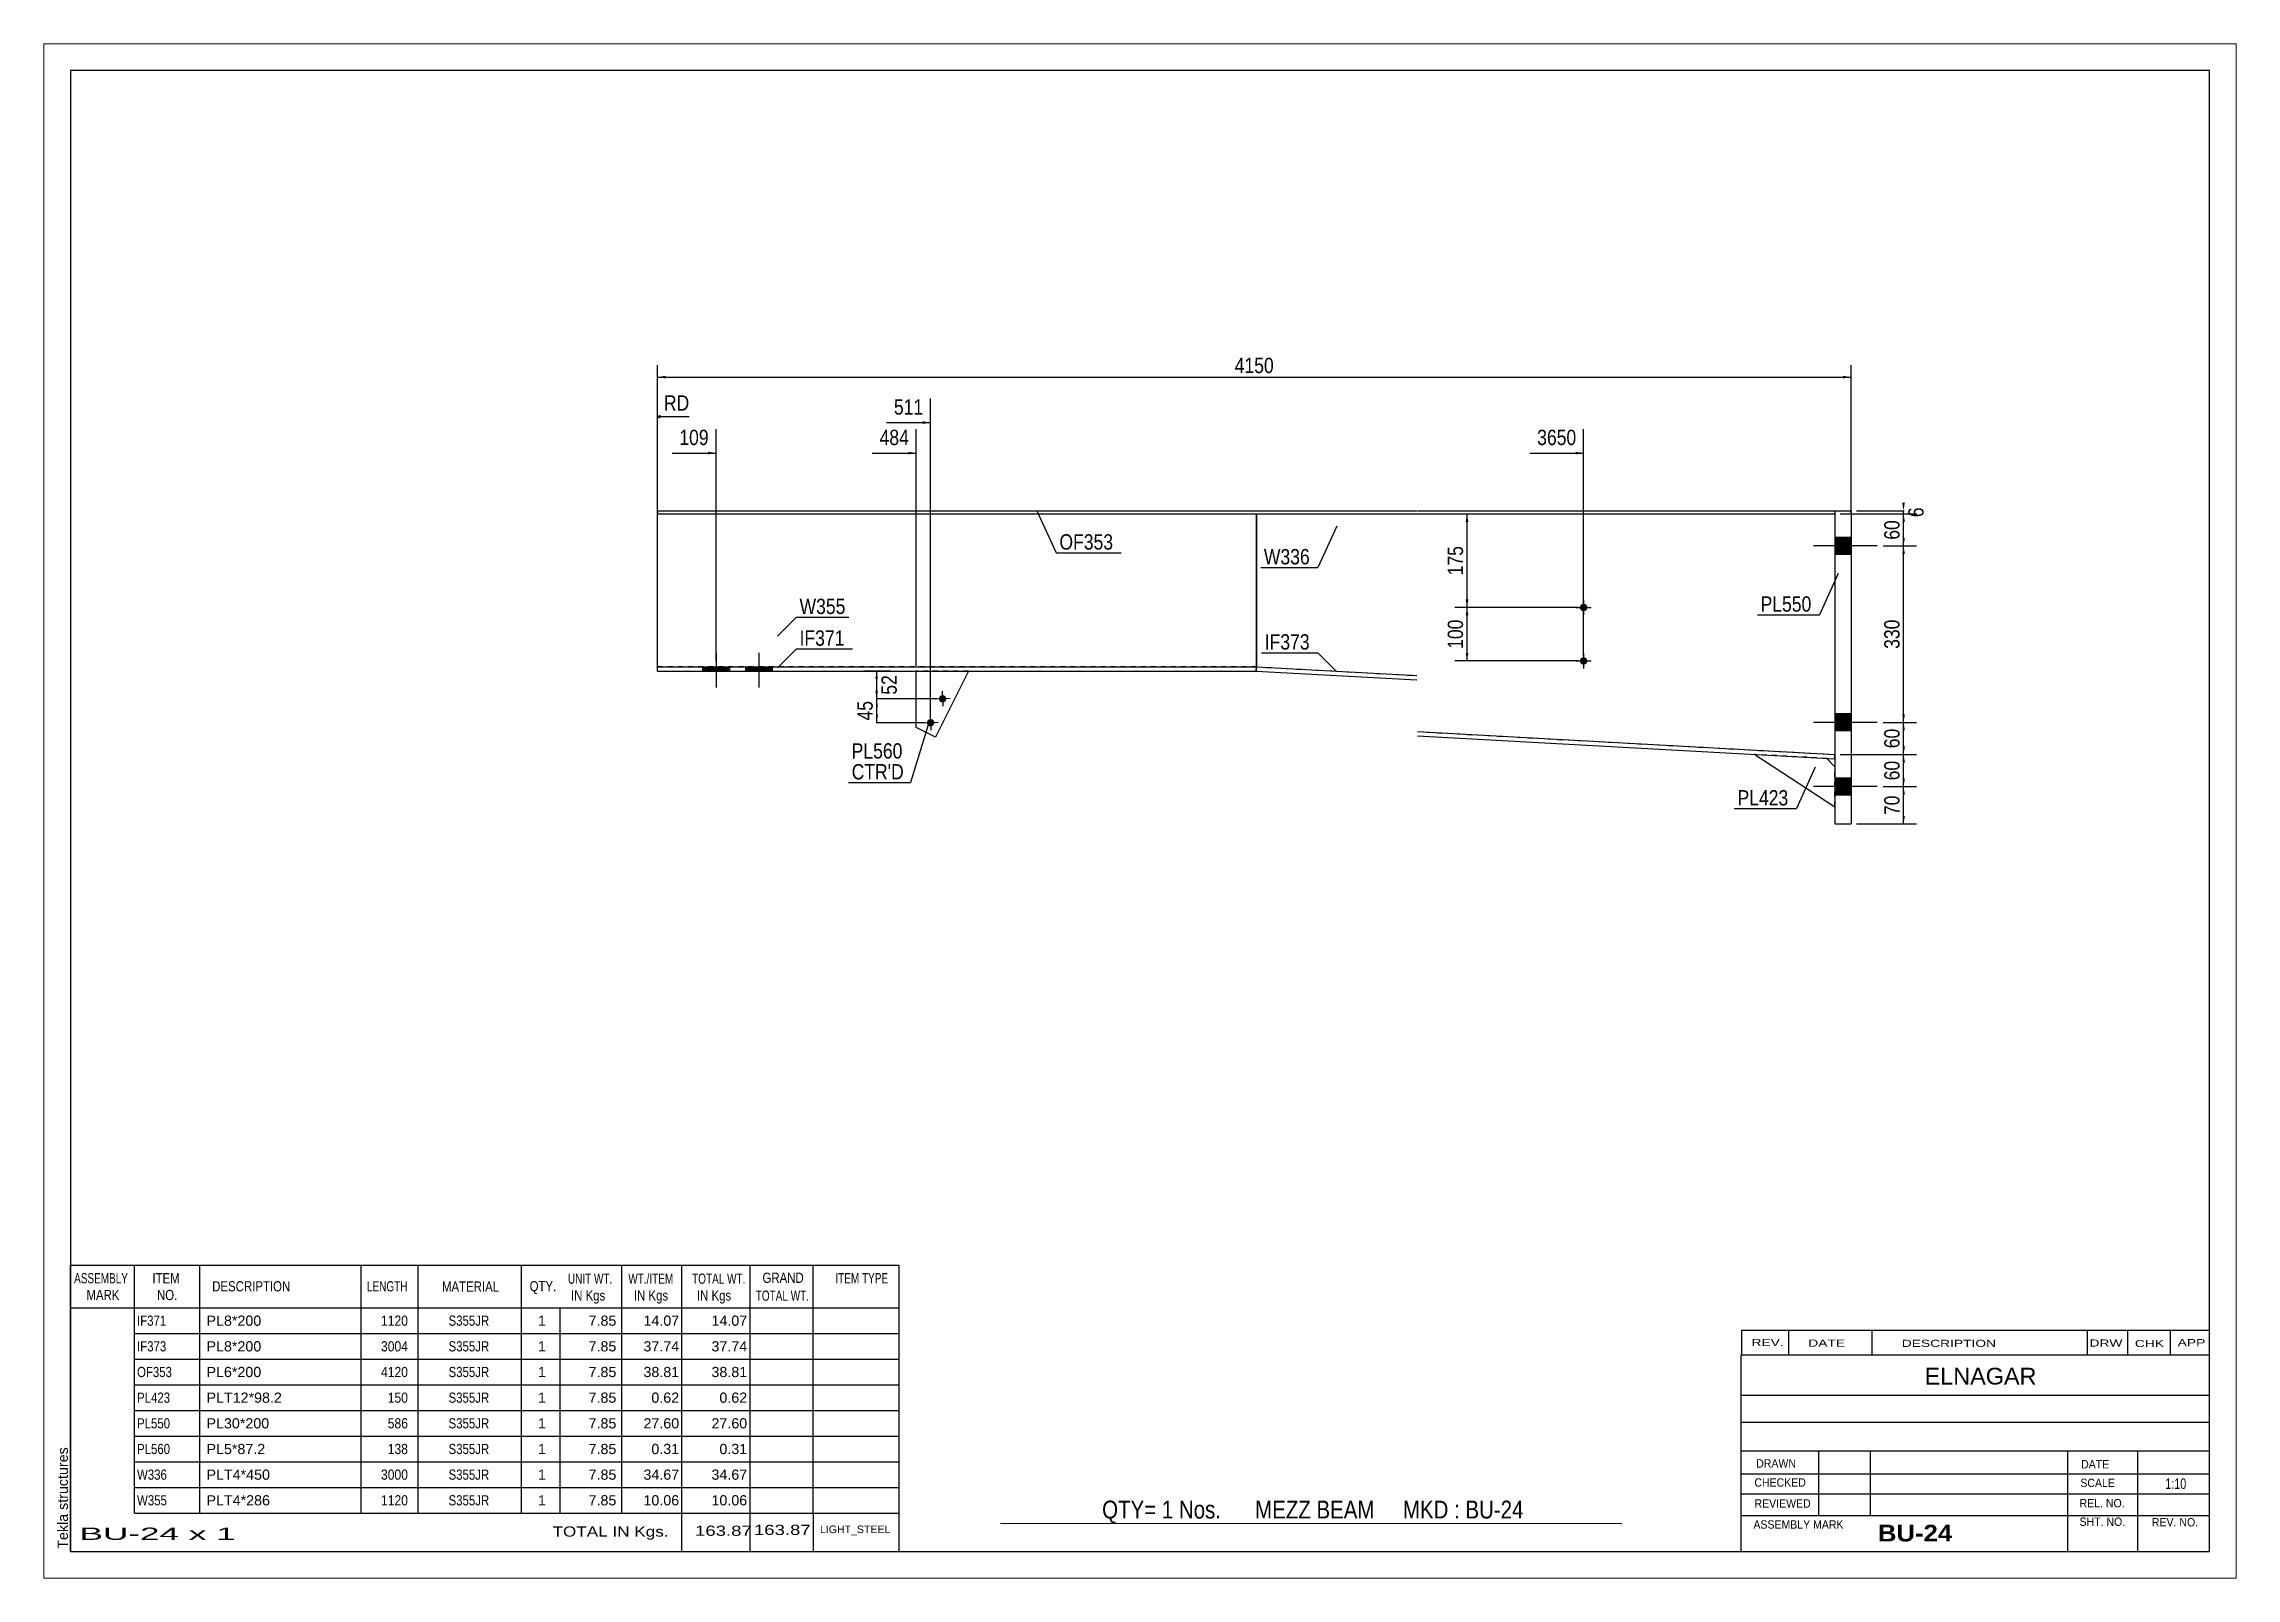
# Paper-space layout 'Layout1' of a CAD drawing. Header units: millimetres. Extents: x 0 to 410, y 0 to 287.
# The model-space entities are those that its viewports show. They can reach past a viewport. Long polylines and large blocks are cut down to what shows.
import ezdxf

# ---------------------------------------------------------------- set-up
doc = ezdxf.new("R2010")
doc.units = ezdxf.units.MM
doc.linetypes.add('DXK_LINE_DOT1', pattern=[1.8814, 0.9407, -0.9407])
doc.layers.add('Viewport layer', color=7, linetype='Continuous', plot=False)
doc.styles.add('Arial', font='ARIAL.TTF', dxfattribs={"height": 0.2})
doc.styles.add('Arial Bold', font='ARIALBD.TTF', dxfattribs={"height": 0.2})
doc.styles.add('Arial Narrow', font='ARIALN.TTF', dxfattribs={"height": 0.2})

# ---------------------------------------------------------------- blocks, each defined once
blk = doc.blocks.new('Unknown-627317693-1211')
at = {"color": 5, "linetype": 'Continuous'}
for p, q in [((290.23, 97.23), (-109.77, 97.23)), ((-109.77, 97.23), (-109.77, -179.77)), ((290.23, -179.77), (290.23, 97.23)), ((-109.77, -179.77), (290.23, -179.77))]:
    blk.add_line(p, q, dxfattribs=at)
at = {"color": 174, "linetype": 'Continuous', "style": 'Arial'}
blk.add_text('Tekla structures', height=1.9102, rotation=90, dxfattribs=at).set_placement((-110.27, -179.27))
blk = doc.blocks.new('Bolt-627317693-1271 - 1232')
at = {"linetype": 'Continuous'}
for points in [[(173.2, -2.5), (173.34, -2.52), (173.48, -2.56), (173.61, -2.63), (173.72, -2.73), (173.8, -2.85), (173.86, -2.98), (173.89, -3.13), (173.89, -3.27), (173.86, -3.42), (173.8, -3.55), (173.72, -3.67), (173.61, -3.77), (173.48, -3.84), (173.34, -3.88), (173.2, -3.9), (173.05, -3.88), (172.91, -3.84), (172.79, -3.77), (172.68, -3.67), (172.59, -3.55), (172.53, -3.42), (172.5, -3.27), (172.5, -3.13), (172.53, -2.98), (172.59, -2.85), (172.68, -2.73), (172.79, -2.63), (172.91, -2.56), (173.05, -2.52)], [(173.2, -12.5), (173.34, -12.52), (173.48, -12.56), (173.61, -12.63), (173.72, -12.73), (173.8, -12.85), (173.86, -12.98), (173.89, -13.13), (173.89, -13.27), (173.86, -13.42), (173.8, -13.55), (173.72, -13.67), (173.61, -13.77), (173.48, -13.84), (173.34, -13.88), (173.2, -13.9), (173.05, -13.88), (172.91, -13.84), (172.79, -13.77), (172.68, -13.67), (172.59, -13.55), (172.53, -13.42), (172.5, -13.27), (172.5, -13.13), (172.53, -12.98), (172.59, -12.85), (172.68, -12.73), (172.79, -12.63), (172.91, -12.56), (173.05, -12.52)]]:
    blk.add_hatch(color=3, dxfattribs=at).paths.add_polyline_path(points)
at = {"color": 3, "linetype": 'Continuous'}
for p, q in [((171.8, -3.2), (174.6, -3.2)), ((173.2, -1.8), (173.2, -4.6)), ((173.2, -11.8), (173.2, -14.6)), ((171.8, -13.2), (174.6, -13.2))]:
    blk.add_line(p, q, dxfattribs=at)
blk = doc.blocks.new('Bolt-627317693-1272 - 1232')
at = {"linetype": 'Continuous'}
blk.add_hatch(color=3, dxfattribs=at).paths.add_polyline_path([(51.77, -24.72, -1), (50.37, -24.79, -1)])
at = {"color": 3, "linetype": 'Continuous'}
for p, q in [((51.01, -23.36), (51.13, -26.15)), ((52.47, -24.69), (49.67, -24.82))]:
    blk.add_line(p, q, dxfattribs=at)
blk = doc.blocks.new('Bolt-627317693-1273 - 1232')
at = {"linetype": 'Continuous'}
blk.add_hatch(color=3, dxfattribs=at).paths.add_polyline_path([(54.01, -20.25, -1), (52.61, -20.31, -1)])
at = {"color": 3, "linetype": 'Continuous'}
for p, q in [((54.71, -20.22), (51.91, -20.34)), ((53.25, -18.88), (53.37, -21.68))]:
    blk.add_line(p, q, dxfattribs=at)
blk = doc.blocks.new('Bolt-627317693-1274 - 1232')
at = {"linetype": 'Continuous'}
for points in [[(220.2, 9.9), (220.2, 6.7), (223.2, 6.7), (223.2, 9.9)], [(220.2, 9.9), (220.2, 6.7), (223.2, 6.7), (223.2, 9.9)], [(220.2, -23.1), (220.2, -26.3), (223.2, -26.3), (223.2, -23.1)], [(220.2, -23.1), (220.2, -26.3), (223.2, -26.3), (223.2, -23.1)], [(220.2, -35.1), (220.2, -38.3), (223.2, -38.3), (223.2, -35.1)], [(220.2, -35.1), (220.2, -38.3), (223.2, -38.3), (223.2, -35.1)]]:
    blk.add_hatch(color=3, dxfattribs=at).paths.add_polyline_path(points)
at = {"color": 3, "linetype": 'Continuous'}
for p, q in [((228.1, 8.3), (216.2, 8.3)), ((228.1, 8.3), (216.2, 8.3)), ((223.2, 9.9), (220.2, 9.9)), ((223.2, 9.9), (220.2, 9.9)), ((223.2, 6.7), (220.2, 6.7)), ((223.2, 6.7), (220.2, 6.7)), ((223.2, -23.1), (220.2, -23.1)), ((223.2, -23.1), (220.2, -23.1)), ((228.1, -24.7), (216.2, -24.7)), ((228.1, -24.7), (216.2, -24.7)), ((223.2, -26.3), (220.2, -26.3)), ((223.2, -26.3), (220.2, -26.3)), ((228.1, -36.7), (216.2, -36.7)), ((228.1, -36.7), (216.2, -36.7)), ((223.2, -35.1), (220.2, -35.1)), ((223.2, -35.1), (220.2, -35.1)), ((223.2, -38.3), (220.2, -38.3)), ((223.2, -38.3), (220.2, -38.3))]:
    blk.add_line(p, q, dxfattribs=at)
blk = doc.blocks.new('Bolt-627317693-1275 - 1232')
at = {"linetype": 'Continuous'}
for points in [[(13.5, -14.3), (8.5, -14.3), (8.5, -15.1), (13.5, -15.1)], [(13.5, -14.3), (8.5, -14.3), (8.5, -15.1), (13.5, -15.1)], [(21.5, -14.3), (16.5, -14.3), (16.5, -15.1), (21.5, -15.1)], [(21.5, -14.3), (16.5, -14.3), (16.5, -15.1), (21.5, -15.1)]]:
    blk.add_hatch(color=3, dxfattribs=at).paths.add_polyline_path(points)
at = {"color": 3, "linetype": 'Continuous'}
for p, q in [((11, -18.16), (11, -11.66)), ((11, -18.16), (11, -11.66)), ((19, -18.16), (19, -11.66)), ((19, -18.16), (19, -11.66)), ((8.5, -15.1), (8.5, -14.3)), ((8.5, -15.1), (8.5, -14.3)), ((13.5, -15.1), (13.5, -14.3)), ((13.5, -15.1), (13.5, -14.3)), ((16.5, -15.1), (16.5, -14.3)), ((16.5, -15.1), (16.5, -14.3)), ((21.5, -15.1), (21.5, -14.3)), ((21.5, -15.1), (21.5, -14.3))]:
    blk.add_line(p, q, dxfattribs=at)
blk = doc.blocks.new('Part-627317693-1291 - 1232')
at = {"color": 2, "linetype": 'Continuous'}
for p, q in [((0, -14.3), (0, 14.3)), ((112, 14.3), (112, -14.3))]:
    blk.add_line(p, q, dxfattribs=at)
at = {"color": 7, "linetype": 'DXK_LINE_DOT1'}
for p, q in [((0, 14.3), (112, 14.3)), ((112, -14.3), (0, -14.3))]:
    blk.add_line(p, q, dxfattribs=at)
blk = doc.blocks.new('Part-627317693-1344 - 1232')
at = {"color": 2, "linetype": 'Continuous'}
for p, q in [((48.39, -25.65), (48.39, -15.1)), ((58.13, -15.1), (51.96, -27.44)), ((51.96, -27.44), (48.39, -25.65))]:
    blk.add_line(p, q, dxfattribs=at)
at = {"color": 7, "linetype": 'DXK_LINE_DOT1'}
blk.add_line((58.13, -15.1), (48.39, -15.1), dxfattribs=at)
blk = doc.blocks.new('Part-627317693-1366 - 1232')
at = {"color": 2, "linetype": 'Continuous'}
for p, q in [((205.22, -30.68), (220.2, -40.5)), ((220.2, -33), (218.7, -31.42))]:
    blk.add_line(p, q, dxfattribs=at)
at = {"color": 7, "linetype": 'DXK_LINE_DOT1'}
for p, q in [((218.7, -31.42), (205.22, -30.68)), ((220.2, -40.5), (220.2, -33))]:
    blk.add_line(p, q, dxfattribs=at)
blk = doc.blocks.new('Part-627317693-1388 - 1232')
at = {"color": 2, "linetype": 'Continuous'}
for p, q in [((220.2, 14.9), (223.2, 14.9)), ((220.2, 14.9), (220.2, -43.7)), ((223.2, 14.9), (223.2, -43.7)), ((220.2, -43.7), (223.2, -43.7))]:
    blk.add_line(p, q, dxfattribs=at)
blk = doc.blocks.new('Part-627317693-1410 - 1232')
at = {"color": 2, "linetype": 'Continuous'}
for p, q in [((111.96, -15.1), (112, -14.3)), ((111.96, -15.1), (142, -16.74)), ((112, -14.3), (142, -15.94)), ((142.1, -26.43), (220.2, -30.7)), ((142.1, -27.23), (220.15, -31.5)), ((220.15, -31.5), (220.2, -30.7))]:
    blk.add_line(p, q, dxfattribs=at)
blk = doc.blocks.new('Part-627317693-1432 - 1232')
at = {"color": 2, "linetype": 'Continuous'}
for p, q in [((0, -15.1), (0, -14.3)), ((0, -14.3), (112, -14.3)), ((0, -15.1), (112, -15.1)), ((112, -15.1), (112, -14.3))]:
    blk.add_line(p, q, dxfattribs=at)
blk = doc.blocks.new('Part-627317693-1454 - 1232')
at = {"color": 2, "linetype": 'Continuous'}
blk.add_line((112, -14.3), (112, 14.3), dxfattribs=at)
at = {"color": 7, "linetype": 'DXK_LINE_DOT1'}
for p, q in [((112, 14.3), (142, 14.3)), ((142.1, 14.3), (220.2, 14.3)), ((220.2, 14.3), (220.2, -30.7)), ((112, -14.3), (142, -15.94)), ((142.1, -26.43), (220.2, -30.7))]:
    blk.add_line(p, q, dxfattribs=at)
blk = doc.blocks.new('Part-627317693-1476 - 1232')
at = {"color": 2, "linetype": 'Continuous'}
for p, q in [((0, 14.9), (0, 14.3)), ((0, 14.9), (142, 14.9)), ((0, 14.3), (142, 14.3)), ((142.1, 14.9), (220.2, 14.9)), ((142.1, 14.3), (220.2, 14.3)), ((220.2, 14.9), (220.2, 14.3))]:
    blk.add_line(p, q, dxfattribs=at)
blk = doc.blocks.new('StraightDimension-627317693-2587 - 1232')
at = {"linetype": 'Continuous'}
for points in [[(232.78, -38.2), (233.03, -36.7), (233.28, -38.2)], [(233.28, -42.2), (233.03, -43.7), (232.78, -42.2)]]:
    blk.add_hatch(color=7, dxfattribs=at).paths.add_polyline_path(points)
at = {"color": 7, "linetype": 'Continuous'}
for p, q in [((229.2, -36.7), (235.43, -36.7)), ((233.03, -43.7), (233.03, -36.7)), ((224.2, -43.7), (235.43, -43.7))]:
    blk.add_line(p, q, dxfattribs=at)
at = {"color": 0}
blk.add_wipeout([(232.88, -37.77), (228.68, -37.77), (228.68, -42.63), (232.88, -42.63)], dxfattribs=at)
at = {"color": 3, "style": 'Arial Narrow'}
blk.add_text('70', height=2.863, rotation=90.0002, dxfattribs=at).set_placement((232.28, -42.03))
blk = doc.blocks.new('StraightDimension-627317693-2585 - 1232')
at = {"linetype": 'Continuous'}
for points in [[(232.78, -26.2), (233.03, -24.7), (233.28, -26.2)], [(233.28, -29.2), (233.03, -30.7), (232.78, -29.2)]]:
    blk.add_hatch(color=7, dxfattribs=at).paths.add_polyline_path(points)
at = {"color": 7, "linetype": 'Continuous'}
for p, q in [((229.2, -24.7), (235.43, -24.7)), ((233.03, -30.7), (233.03, -24.7)), ((221.2, -30.7), (235.43, -30.7))]:
    blk.add_line(p, q, dxfattribs=at)
at = {"color": 0}
blk.add_wipeout([(232.88, -25.27), (228.68, -25.27), (228.68, -30.13), (232.88, -30.13)], dxfattribs=at)
at = {"color": 3, "style": 'Arial Narrow'}
blk.add_text('60', height=2.863, rotation=90.0002, dxfattribs=at).set_placement((232.28, -29.53))
blk = doc.blocks.new('StraightDimension-627317693-1950 - 1232')
at = {"linetype": 'Continuous'}
for points in [[(40.74, -16.6), (40.99, -15.1), (41.24, -16.6)], [(41.24, -18.78), (40.99, -20.28), (40.74, -18.78)]]:
    blk.add_hatch(color=7, dxfattribs=at).paths.add_polyline_path(points)
at = {"color": 7, "linetype": 'Continuous'}
for p, q in [((43.66, -15.1), (38.59, -15.1)), ((40.99, -20.28), (40.99, -15.1)), ((52.31, -20.28), (38.59, -20.28))]:
    blk.add_line(p, q, dxfattribs=at)
at = {"color": 0}
blk.add_wipeout([(45.34, -15.26), (41.14, -15.26), (41.14, -20.12), (45.34, -20.12)], dxfattribs=at)
at = {"color": 3, "style": 'Arial Narrow'}
blk.add_text('52', height=2.863, rotation=89.9945, dxfattribs=at).set_placement((44.74, -19.52))
blk = doc.blocks.new('StraightDimension-627317693-1508 - 1232')
at = {"linetype": 'Continuous'}
blk.add_hatch(color=7, dxfattribs=at).paths.add_polyline_path([(9.44, 25.93), (10.94, 25.68), (9.44, 25.43)])
at = {"color": 7, "linetype": 'Continuous'}
for p, q in [((10.94, -13.3), (10.94, 30.18)), ((2.71, 25.68), (10.94, 25.68))]:
    blk.add_line(p, q, dxfattribs=at)
at = {"color": 0, "linetype": 'Continuous'}
blk.add_wipeout([(6.53, 33.03), (6.53, 37.23), (0.59, 37.23), (0.59, 33.03)], dxfattribs=at)
at = {"color": 7, "linetype": 'Continuous'}
for p, q in [((0, 15.9), (0, 36.93)), ((0.5, 32.68), (0, 32.43)), ((0.5, 32.18), (0, 32.43))]:
    blk.add_line(p, q, dxfattribs=at)
at = {"color": 3, "linetype": 'Continuous', "style": 'Arial Narrow'}
blk.add_text('RD', height=2.863, dxfattribs=at).set_placement((1.19, 33.63))
at = {"color": 0}
blk.add_wipeout([(10.17, 26.58), (10.17, 30.78), (3.48, 30.78), (3.48, 26.58)], dxfattribs=at)
at = {"color": 7, "linetype": 'Continuous'}
blk.add_line((5.93, 32.43), (0, 32.43), dxfattribs=at)
at = {"color": 3, "style": 'Arial Narrow'}
blk.add_text('109', height=2.863, dxfattribs=at).set_placement((4.08, 27.18))
blk = doc.blocks.new('StraightDimension-627317693-1535 - 1232')
at = {"linetype": 'Continuous'}
blk.add_hatch(color=7, dxfattribs=at).paths.add_polyline_path([(46.89, 25.93), (48.39, 25.68), (46.89, 25.43)])
at = {"color": 7, "linetype": 'Continuous'}
for p, q in [((48.39, -14.1), (48.39, 30.18)), ((40.15, 25.68), (48.39, 25.68))]:
    blk.add_line(p, q, dxfattribs=at)
at = {"color": 0}
blk.add_wipeout([(47.61, 26.58), (47.61, 30.78), (40.93, 30.78), (40.93, 26.58)], dxfattribs=at)
at = {"color": 3, "style": 'Arial Narrow'}
blk.add_text('484', height=2.863, dxfattribs=at).set_placement((41.53, 27.18))
blk = doc.blocks.new('StraightDimension-627317693-1556 - 1232')
at = {"linetype": 'Continuous'}
blk.add_hatch(color=7, dxfattribs=at).paths.add_polyline_path([(49.57, 31.63), (51.07, 31.38), (49.57, 31.13)])
at = {"color": 7, "linetype": 'Continuous'}
for p, q in [((51.07, -23.76), (51.07, 35.88)), ((42.84, 31.38), (51.07, 31.38))]:
    blk.add_line(p, q, dxfattribs=at)
at = {"color": 0}
blk.add_wipeout([(50.3, 32.28), (50.3, 36.48), (43.61, 36.48), (43.61, 32.28)], dxfattribs=at)
at = {"color": 3, "style": 'Arial Narrow'}
blk.add_text('511', height=2.863, dxfattribs=at).set_placement((44.21, 32.88))
blk = doc.blocks.new('StraightDimension-627317693-1572 - 1232')
at = {"linetype": 'Continuous'}
blk.add_hatch(color=7, dxfattribs=at).paths.add_polyline_path([(171.7, 25.93), (173.2, 25.68), (171.7, 25.43)])
at = {"color": 7, "linetype": 'Continuous'}
for p, q in [((173.2, -12.2), (173.2, 30.18)), ((163.13, 25.68), (173.2, 25.68))]:
    blk.add_line(p, q, dxfattribs=at)
at = {"color": 0}
blk.add_wipeout([(172.42, 26.58), (172.42, 30.78), (163.91, 30.78), (163.91, 26.58)], dxfattribs=at)
at = {"color": 3, "style": 'Arial Narrow'}
blk.add_text('3650', height=2.863, dxfattribs=at).set_placement((164.51, 27.18))
blk = doc.blocks.new('StraightDimension-627317693-1638 - 1232')
at = {"linetype": 'Continuous'}
for points in [[(151.14, 12.8), (151.39, 14.3), (151.64, 12.8)], [(151.64, -1.7), (151.39, -3.2), (151.14, -1.7)]]:
    blk.add_hatch(color=7, dxfattribs=at).paths.add_polyline_path(points)
at = {"color": 7, "linetype": 'Continuous'}
for p, q in [((113, 14.3), (153.79, 14.3)), ((151.39, -3.2), (151.39, 14.3)), ((172.2, -3.2), (149.14, -3.2))]:
    blk.add_line(p, q, dxfattribs=at)
at = {"color": 0}
blk.add_wipeout([(151.24, 8.89), (147.04, 8.89), (147.04, 2.21), (151.24, 2.21)], dxfattribs=at)
at = {"color": 3, "style": 'Arial Narrow'}
blk.add_text('175', height=2.863, rotation=90.0002, dxfattribs=at).set_placement((150.64, 2.81))
blk = doc.blocks.new('StraightDimension-627317693-1639 - 1232')
at = {"linetype": 'Continuous'}
for points in [[(151.14, -4.7), (151.39, -3.2), (151.64, -4.7)], [(151.64, -11.7), (151.39, -13.2), (151.14, -11.7)]]:
    blk.add_hatch(color=7, dxfattribs=at).paths.add_polyline_path(points)
at = {"color": 7, "linetype": 'Continuous'}
for p, q in [((172.2, -3.2), (149.14, -3.2)), ((151.39, -13.2), (151.39, -3.2)), ((172.2, -13.2), (149.14, -13.2))]:
    blk.add_line(p, q, dxfattribs=at)
at = {"color": 0}
blk.add_wipeout([(151.24, -4.86), (147.04, -4.86), (147.04, -11.54), (151.24, -11.54)], dxfattribs=at)
at = {"color": 3, "style": 'Arial Narrow'}
blk.add_text('100', height=2.863, rotation=90.0002, dxfattribs=at).set_placement((150.64, -10.94))
blk = doc.blocks.new('StraightDimension-627317693-1673 - 1232')
at = {"linetype": 'Continuous'}
for points in [[(1.5, 39.64), (0, 39.89), (1.5, 40.14)], [(221.7, 40.14), (223.2, 39.89), (221.7, 39.64)]]:
    blk.add_hatch(color=7, dxfattribs=at).paths.add_polyline_path(points)
at = {"color": 7, "linetype": 'Continuous'}
for p, q in [((0, 14.1), (0, 42.14)), ((223.2, 14.5), (223.2, 42.14)), ((0, 39.89), (223.2, 39.89))]:
    blk.add_line(p, q, dxfattribs=at)
at = {"color": 0}
blk.add_wipeout([(115.85, 40.04), (115.85, 44.24), (107.34, 44.24), (107.34, 40.04)], dxfattribs=at)
at = {"color": 3, "style": 'Arial Narrow'}
blk.add_text('4150', height=2.863, dxfattribs=at).set_placement((107.94, 40.64))
blk = doc.blocks.new('StraightDimension-627317693-1951 - 1232')
at = {"linetype": 'Continuous'}
for points in [[(40.74, -21.78), (40.99, -20.28), (41.24, -21.78)], [(41.24, -23.25), (40.99, -24.75), (40.74, -23.25)]]:
    blk.add_hatch(color=7, dxfattribs=at).paths.add_polyline_path(points)
at = {"color": 7, "linetype": 'Continuous'}
for p, q in [((52.31, -20.28), (38.74, -20.28)), ((40.99, -24.75), (40.99, -20.28)), ((50.07, -24.76), (38.74, -24.75))]:
    blk.add_line(p, q, dxfattribs=at)
at = {"color": 0}
blk.add_wipeout([(40.84, -20.09), (36.64, -20.09), (36.64, -24.95), (40.84, -24.95)], dxfattribs=at)
at = {"color": 3, "style": 'Arial Narrow'}
blk.add_text('45', height=2.863, rotation=89.9945, dxfattribs=at).set_placement((40.24, -24.35))
blk = doc.blocks.new('StraightDimension-627317693-2582 - 1232')
at = {"linetype": 'Continuous'}
for points in [[(233.28, 16.4), (233.03, 14.9), (232.78, 16.4)], [(232.78, 12.8), (233.03, 14.3), (233.28, 12.8)]]:
    blk.add_hatch(color=7, dxfattribs=at).paths.add_polyline_path(points)
at = {"color": 7, "linetype": 'Continuous'}
for p, q in [((221.2, 14.3), (235.28, 14.3)), ((224.2, 14.9), (235.28, 14.9)), ((233.03, 14.3), (233.03, 14.9))]:
    blk.add_line(p, q, dxfattribs=at)
at = {"color": 0}
blk.add_wipeout([(237.38, 16.11), (233.18, 16.11), (233.18, 13.09), (237.38, 13.09)], dxfattribs=at)
at = {"color": 3, "style": 'Arial Narrow'}
blk.add_text('6', height=2.86, rotation=90.0002, dxfattribs=at).set_placement((236.78, 13.69))
blk = doc.blocks.new('StraightDimension-627317693-2583 - 1232')
at = {"linetype": 'Continuous'}
for points in [[(232.78, 12.8), (233.03, 14.3), (233.28, 12.8)], [(233.28, 9.8), (233.03, 8.3), (232.78, 9.8)]]:
    blk.add_hatch(color=7, dxfattribs=at).paths.add_polyline_path(points)
at = {"color": 7, "linetype": 'Continuous'}
for p, q in [((221.2, 14.3), (235.43, 14.3)), ((233.03, 8.3), (233.03, 14.3)), ((229.2, 8.3), (235.43, 8.3))]:
    blk.add_line(p, q, dxfattribs=at)
at = {"color": 0}
blk.add_wipeout([(232.88, 13.73), (228.68, 13.73), (228.68, 8.87), (232.88, 8.87)], dxfattribs=at)
at = {"color": 3, "style": 'Arial Narrow'}
blk.add_text('60', height=2.863, rotation=90.0002, dxfattribs=at).set_placement((232.28, 9.47))
blk = doc.blocks.new('StraightDimension-627317693-2584 - 1232')
at = {"linetype": 'Continuous'}
for points in [[(232.78, 6.8), (233.03, 8.3), (233.28, 6.8)], [(233.28, -23.2), (233.03, -24.7), (232.78, -23.2)]]:
    blk.add_hatch(color=7, dxfattribs=at).paths.add_polyline_path(points)
at = {"color": 7, "linetype": 'Continuous'}
for p, q in [((229.2, 8.3), (235.43, 8.3)), ((233.03, -24.7), (233.03, 8.3)), ((229.2, -24.7), (235.43, -24.7))]:
    blk.add_line(p, q, dxfattribs=at)
at = {"color": 0}
blk.add_wipeout([(232.88, -4.86), (228.68, -4.86), (228.68, -11.54), (232.88, -11.54)], dxfattribs=at)
at = {"color": 3, "style": 'Arial Narrow'}
blk.add_text('330', height=2.863, rotation=90.0002, dxfattribs=at).set_placement((232.28, -10.94))
blk = doc.blocks.new('StraightDimension-627317693-2586 - 1232')
at = {"linetype": 'Continuous'}
for points in [[(232.78, -32.2), (233.03, -30.7), (233.28, -32.2)], [(233.28, -35.2), (233.03, -36.7), (232.78, -35.2)]]:
    blk.add_hatch(color=7, dxfattribs=at).paths.add_polyline_path(points)
at = {"color": 7, "linetype": 'Continuous'}
for p, q in [((221.2, -30.7), (235.43, -30.7)), ((233.03, -36.7), (233.03, -30.7)), ((229.2, -36.7), (235.43, -36.7))]:
    blk.add_line(p, q, dxfattribs=at)
at = {"color": 0}
blk.add_wipeout([(232.88, -31.27), (228.68, -31.27), (228.68, -36.13), (232.88, -36.13)], dxfattribs=at)
at = {"color": 3, "style": 'Arial Narrow'}
blk.add_text('60', height=2.863, rotation=90.0002, dxfattribs=at).set_placement((232.28, -35.53))
blk = doc.blocks.new('CBS_BOM-627317693-2822')
at = {"color": 7, "linetype": 'Continuous'}
for p, q in [((-109.8, -134.2), (-109.8, -126.2)), ((-109.79, -126.2), (45.12, -126.2)), ((-97.8, -134.2), (-97.8, -126.2)), ((-85.61, -134.2), (-85.61, -126.2)), ((-55.44, -134.2), (-55.44, -126.2)), ((-44.76, -134.2), (-44.76, -126.2)), ((-25.45, -134.2), (-25.45, -126.2)), ((-6.65, -134.2), (-6.65, -126.2)), ((4.57, -134.2), (4.57, -126.2)), ((17.35, -134.2), (17.35, -126.2)), ((29.1, -134.2), (29.1, -126.2)), ((45.13, -126.21), (45.12, -134.19)), ((-109.8, -134.2), (45.13, -134.2)), ((-109.8, -139), (-109.8, -134.2)), ((-97.8, -139), (-97.8, -134.2)), ((-85.61, -139), (-85.61, -134.2)), ((-55.44, -139), (-55.44, -134.2)), ((-44.76, -139), (-44.76, -134.2)), ((-25.45, -139), (-25.45, -134.2)), ((-18.18, -139), (-18.18, -134.2)), ((-6.65, -139), (-6.65, -134.2)), ((4.57, -139), (4.57, -134.2)), ((17.35, -139), (17.35, -134.2)), ((29.12, -139), (29.12, -134.2)), ((45.13, -134.2), (45.13, -139)), ((-109.8, -143.8), (-109.8, -139)), ((-97.8, -139), (45.12, -139)), ((-97.8, -143.8), (-97.8, -139)), ((-85.61, -143.8), (-85.61, -139)), ((-55.44, -143.8), (-55.44, -139)), ((-44.76, -143.8), (-44.76, -139)), ((-25.45, -143.8), (-25.45, -139)), ((-18.18, -143.8), (-18.18, -139)), ((-6.65, -143.8), (-6.65, -139)), ((4.57, -143.8), (4.57, -139)), ((17.35, -143.8), (17.35, -139)), ((29.12, -143.8), (29.12, -139)), ((45.13, -139), (45.13, -143.8)), ((-109.8, -148.6), (-109.8, -143.8)), ((-97.8, -143.8), (45.12, -143.8)), ((-97.8, -148.6), (-97.8, -143.8)), ((-85.61, -148.6), (-85.61, -143.8)), ((-55.44, -148.6), (-55.44, -143.8)), ((-44.76, -148.6), (-44.76, -143.8)), ((-25.45, -148.6), (-25.45, -143.8)), ((-18.18, -148.6), (-18.18, -143.8)), ((-6.65, -148.6), (-6.65, -143.8)), ((4.57, -148.6), (4.57, -143.8)), ((17.35, -148.6), (17.35, -143.8)), ((29.12, -148.6), (29.12, -143.8)), ((45.13, -143.8), (45.13, -148.6)), ((-109.8, -153.4), (-109.8, -148.6)), ((-97.8, -148.6), (45.12, -148.6)), ((-97.8, -153.4), (-97.8, -148.6)), ((-85.61, -153.4), (-85.61, -148.6)), ((-55.44, -153.4), (-55.44, -148.6)), ((-44.76, -153.4), (-44.76, -148.6)), ((-25.45, -153.4), (-25.45, -148.6)), ((-18.18, -153.4), (-18.18, -148.6)), ((-6.65, -153.4), (-6.65, -148.6)), ((4.57, -153.4), (4.57, -148.6)), ((17.35, -153.4), (17.35, -148.6)), ((29.12, -153.4), (29.12, -148.6)), ((45.13, -148.6), (45.13, -153.4)), ((-109.8, -158.2), (-109.8, -153.4)), ((-97.8, -153.4), (45.12, -153.4)), ((-97.8, -158.2), (-97.8, -153.4)), ((-85.61, -158.2), (-85.61, -153.4)), ((-55.44, -158.2), (-55.44, -153.4)), ((-44.76, -158.2), (-44.76, -153.4)), ((-25.45, -158.2), (-25.45, -153.4)), ((-18.18, -158.2), (-18.18, -153.4)), ((-6.65, -158.2), (-6.65, -153.4)), ((4.57, -158.2), (4.57, -153.4)), ((17.35, -158.2), (17.35, -153.4)), ((29.12, -158.2), (29.12, -153.4)), ((45.13, -153.4), (45.13, -158.2)), ((-109.8, -163), (-109.8, -158.2)), ((-97.8, -158.2), (45.12, -158.2)), ((-97.8, -163), (-97.8, -158.2)), ((-85.61, -163), (-85.61, -158.2)), ((-55.44, -163), (-55.44, -158.2)), ((-44.76, -163), (-44.76, -158.2)), ((-25.45, -163), (-25.45, -158.2)), ((-18.18, -163), (-18.18, -158.2)), ((-6.65, -163), (-6.65, -158.2)), ((4.57, -163), (4.57, -158.2)), ((17.35, -163), (17.35, -158.2)), ((29.12, -163), (29.12, -158.2)), ((45.13, -158.2), (45.13, -163)), ((-109.8, -167.8), (-109.8, -163)), ((-97.8, -163), (45.12, -163)), ((-97.8, -167.8), (-97.8, -163)), ((-85.61, -167.8), (-85.61, -163)), ((-55.44, -167.8), (-55.44, -163)), ((-44.76, -167.8), (-44.76, -163)), ((-25.45, -167.8), (-25.45, -163)), ((-18.18, -167.8), (-18.18, -163)), ((-6.65, -167.8), (-6.65, -163)), ((4.57, -167.8), (4.57, -163)), ((17.35, -167.8), (17.35, -163)), ((29.12, -167.8), (29.12, -163)), ((45.13, -163), (45.13, -167.8)), ((-109.8, -172.6), (-109.8, -167.8)), ((-97.8, -167.8), (45.12, -167.8)), ((-97.8, -172.6), (-97.8, -167.8)), ((-85.61, -172.6), (-85.61, -167.8)), ((-55.44, -172.6), (-55.44, -167.8)), ((-44.76, -172.6), (-44.76, -167.8)), ((-25.45, -172.6), (-25.45, -167.8)), ((-18.18, -172.6), (-18.18, -167.8)), ((-6.65, -172.6), (-6.65, -167.8)), ((4.57, -172.6), (4.57, -167.8)), ((17.35, -172.6), (17.35, -167.8)), ((29.12, -172.6), (29.12, -167.8)), ((45.13, -167.8), (45.13, -172.6)), ((-109.8, -179.8), (-109.8, -172.62)), ((-97.8, -172.6), (45.12, -172.6)), ((4.57, -179.8), (4.57, -172.62)), ((17.35, -179.8), (17.35, -172.62)), ((29.16, -179.8), (29.16, -172.62)), ((45.13, -172.6), (45.13, -179.8)), ((-109.8, -179.8), (45.13, -179.8))]:
    blk.add_line(p, q, dxfattribs=at)
at = {"color": 3, "linetype": 'Continuous', "style": 'Arial'}
for s, height, width, p in [('ASSEMBLY', 1.91, 0.7, (-109.11, -129.62)), ('MARK', 1.91, 0.8, (-106.8, -132.76)), ('ITEM', 1.91, 0.8, (-94.47, -129.62)), ('NO.', 1.91, 0.8, (-93.61, -132.76)), ('DESCRIPTION', 1.9102, 0.8, (-83.28, -131.13)), ('LENGTH', 1.91, 0.7, (-54.34, -131.13)), ('MATERIAL', 1.91, 0.8, (-40.31, -131.18)), ('QTY.', 1.91, 0.8, (-23.92, -131.1)), ('UNIT WT.', 1.91, 0.7, (-16.76, -129.7)), ('IN Kgs', 1.91, 0.8, (-16.18, -132.84)), ('WT./ITEM', 1.91, 0.7, (-5.46, -129.7)), ('IN Kgs', 1.91, 0.8, (-4.42, -132.84)), ('TOTAL WT.', 1.91, 0.7, (6.47, -129.7)), ('IN Kgs', 1.91, 0.8, (7.37, -132.84)), ('TOTAL WT.', 1.91, 0.7, (18.37, -132.88)), ('GRAND', 1.91, 0.8, (19.63, -129.54)), ('ITEM TYPE', 1.91, 0.7, (33.26, -129.62))]:
    blk.add_text(s, height=height, dxfattribs=dict(at, width=width)).set_placement(p)
at = {"color": 7, "linetype": 'Continuous', "style": 'Arial'}
for s, width, p in [('IF371', 0.8, (-97.34, -137.56)), ('1120', 0.85, (-51.72, -137.56)), ('S355JR', 0.8, (-39.08, -137.56)), ('IF373', 0.8, (-97.34, -142.36)), ('3004', 0.85, (-51.72, -142.36)), ('S355JR', 0.8, (-39.08, -142.36)), ('OF353', 0.8, (-97.34, -147.16)), ('4120', 0.85, (-51.72, -147.16)), ('S355JR', 0.8, (-39.08, -147.16)), ('PL423', 0.8, (-97.34, -151.96)), ('150', 0.85, (-50.46, -151.96)), ('S355JR', 0.8, (-39.08, -151.96)), ('PL550', 0.8, (-97.34, -156.76)), ('586', 0.85, (-50.46, -156.76)), ('S355JR', 0.8, (-39.08, -156.76)), ('PL560', 0.8, (-97.34, -161.56)), ('138', 0.85, (-50.46, -161.56)), ('S355JR', 0.8, (-39.08, -161.56)), ('W336', 0.8, (-97.34, -166.36)), ('3000', 0.85, (-51.72, -166.36)), ('S355JR', 0.8, (-39.08, -166.36)), ('W355', 0.8, (-97.34, -171.16)), ('1120', 0.85, (-51.72, -171.16)), ('S355JR', 0.8, (-39.08, -171.16))]:
    blk.add_text(s, height=1.91, dxfattribs=dict(at, width=width)).set_placement(p)
for s, p in [('PL8*200', (-84.35, -137.56)), ('1', (-22.36, -137.56)), ('7.85', (-12.89, -137.56)), ('14.07', (-2.63, -137.56)), ('14.07', (10.09, -137.56)), ('PL8*200', (-84.35, -142.36)), ('1', (-22.36, -142.36)), ('7.85', (-12.89, -142.36)), ('37.74', (-2.63, -142.36)), ('37.74', (10.09, -142.36)), ('PL6*200', (-84.35, -147.16)), ('1', (-22.36, -147.16)), ('7.85', (-12.89, -147.16)), ('38.81', (-2.63, -147.16)), ('38.81', (10.09, -147.16)), ('PLT12*98.2', (-84.35, -151.96)), ('1', (-22.36, -151.96)), ('7.85', (-12.89, -151.96)), ('0.62', (-1.15, -151.96)), ('0.62', (11.57, -151.96)), ('PL30*200', (-84.35, -156.76)), ('1', (-22.36, -156.76)), ('7.85', (-12.89, -156.76)), ('27.60', (-2.63, -156.76)), ('27.60', (10.09, -156.76)), ('PL5*87.2', (-84.35, -161.56)), ('1', (-22.36, -161.56)), ('7.85', (-12.89, -161.56)), ('0.31', (-1.15, -161.56)), ('0.31', (11.57, -161.56)), ('PLT4*450', (-84.35, -166.36)), ('1', (-22.36, -166.36)), ('7.85', (-12.89, -166.36)), ('34.67', (-2.63, -166.36)), ('34.67', (10.09, -166.36)), ('PLT4*286', (-84.35, -171.16)), ('1', (-22.36, -171.16)), ('7.85', (-12.89, -171.16)), ('10.06', (-2.63, -171.16)), ('10.06', (10.09, -171.16))]:
    blk.add_text(s, height=1.91, dxfattribs=at).set_placement(p)
at = {"color": 6, "linetype": 'Continuous', "style": 'Arial'}
for s, height, width, p in [('BU-24 x 1', 2.292, 2.05, (-108.08, -177.61)), ('TOTAL IN Kgs.', 1.9102, 1.2, (-19.64, -177)), ('163.87', 1.91, 1.3, (7.02, -176.85)), ('163.87', 1.91, 1.3, (18.03, -176.69))]:
    blk.add_text(s, height=height, dxfattribs=dict(at, width=width)).set_placement(p)
blk.add_text('LIGHT_STEEL', height=1.4135, dxfattribs=at).set_placement((30.38, -176.34))
blk = doc.blocks.new('CBS_CALLOFF-627317693-2823')
at = {"color": 7, "linetype": 'Continuous'}
blk.add_line((64.11, -174.5), (180.34, -174.52), dxfattribs=at)
at = {"color": 3, "linetype": 'Continuous', "style": 'Arial Narrow'}
blk.add_text('QTY= 1 Nos.      MEZZ BEAM     MKD : BU-24', height=3.3405, dxfattribs=at).set_placement((83.15, -173.61))
blk = doc.blocks.new('CBS_NAME_BLOG-627317693-2824')
at = {"color": 7, "linetype": 'Continuous'}
for p, q in [((202.64, -143.02), (290.16, -143.02)), ((202.64, -179.72), (202.64, -143.02)), ((202.64, -150.55), (290.16, -150.55)), ((202.72, -155.61), (290.23, -155.61)), ((202.64, -160.98), (290.16, -160.98)), ((217.17, -173.08), (217.17, -160.99)), ((226.85, -173.06), (226.85, -160.99)), ((263.77, -179.72), (263.77, -160.99)), ((276.82, -179.72), (276.82, -160.98)), ((202.65, -165.28), (290.23, -165.26)), ((202.64, -169.02), (290.16, -169.02)), ((202.64, -173.07), (290.16, -173.07)), ((202.64, -179.77), (290.23, -179.77))]:
    blk.add_line(p, q, dxfattribs=at)
at = {"color": 3, "linetype": 'Continuous', "style": 'Arial'}
blk.add_text('ELNAGAR', height=3.133, dxfattribs=at).set_placement((236.97, -148.55))
at = {"color": 3, "linetype": 'Continuous'}
for s, height, style, width, p in [('DRAWN', 1.566, 'Arial', 0.9, (205.47, -164.09)), ('DATE', 1.566, 'Arial', 0.9, (266.24, -164.25)), ('CHECKED', 1.566, 'Arial', 0.9, (205.13, -167.66)), ('SCALE', 1.566, 'Arial', 0.9, (266.09, -167.73)), ('1:10', 1.957, 'Arial Narrow', 0.9, (281.97, -168.08)), ('REVIEWED', 1.566, 'Arial', 0.9, (205.16, -171.58)), ('REL. NO.', 1.566, 'Arial', 0.9, (265.95, -171.53)), ('ASSEMBLY MARK', 1.5663, 'Arial', 0.9, (204.95, -175.51)), ('BU-24', 3.131, 'Arial Bold', 1.1, (228.22, -177.91)), ('SHT. NO.', 1.566, 'Arial', 0.9, (265.94, -174.99)), ('REV. NO.', 1.566, 'Arial', 0.9, (279.47, -175.09))]:
    blk.add_text(s, height=height, dxfattribs=dict(at, style=style, width=width)).set_placement(p)
blk = doc.blocks.new('CBS_REVISION-627317693-2825')
at = {"color": 7, "linetype": 'Continuous'}
for p, q in [((202.73, -138.38), (202.73, -143.02)), ((202.73, -138.39), (290.23, -138.39)), ((211.52, -138.39), (211.52, -143.02)), ((227.12, -138.39), (227.12, -142.95)), ((267.37, -138.39), (267.37, -143.01)), ((274.92, -138.39), (274.92, -143.02)), ((282.86, -138.39), (282.86, -143.02)), ((202.73, -143.02), (290.22, -143.02))]:
    blk.add_line(p, q, dxfattribs=at)
at = {"color": 7, "style": 'Arial Narrow', "width": 1.7}
for s, height, p in [('REV.', 1.326, (204.59, -141.34)), ('DATE', 1.326, (215.21, -141.46)), ('DESCRIPTION', 1.3257, (232.69, -141.51)), ('DRW', 1.326, (267.8, -141.45)), ('CHK', 1.326, (276.29, -141.54)), ('APP', 1.326, (284.29, -141.38))]:
    blk.add_text(s, height=height, dxfattribs=at).set_placement(p)
blk = doc.blocks.new('Mark-627317693-1384 - 1232')
at = {"color": 0}
blk.add_wipeout([(215.79, -3.98), (215.79, -0.98), (206.29, -0.98), (206.29, -3.98)], dxfattribs=at)
blk.add_wipeout([(215.79, -3.98), (215.79, -0.98), (206.29, -0.98), (206.29, -3.98)], dxfattribs=at)
at = {"color": 7, "linetype": 'Continuous'}
for p in [(220.83, 3.15), (205.69, -4.58)]:
    blk.add_line(p, (217.29, -4.58), dxfattribs=at)
at = {"color": 3, "style": 'Arial Narrow'}
blk.add_text('PL550', height=2.863, dxfattribs=at).set_placement((206.29, -3.98))
blk = doc.blocks.new('Mark-627317693-1287 - 1232')
at = {"color": 0}
blk.add_wipeout([(35.15, -4.42), (35.15, -1.42), (26.56, -1.42), (26.56, -4.42)], dxfattribs=at)
blk.add_wipeout([(35.15, -4.42), (35.15, -1.42), (26.56, -1.42), (26.56, -4.42)], dxfattribs=at)
at = {"color": 7, "linetype": 'Continuous'}
for p, q in [((22.43, -8.55), (25.96, -5.02)), ((25.96, -5.02), (35.75, -5.02))]:
    blk.add_line(p, q, dxfattribs=at)
at = {"color": 3, "style": 'Arial Narrow'}
blk.add_text('W355', height=2.863, dxfattribs=at).set_placement((26.56, -4.42))
blk = doc.blocks.new('Mark-627317693-1340 - 1232')
at = {"color": 0}
blk.add_wipeout([(45.81, -31.46), (45.81, -28.46), (36.31, -28.46), (36.31, -31.46)], dxfattribs=at)
blk.add_wipeout([(45.81, -31.46), (45.81, -28.46), (36.31, -28.46), (36.31, -31.46)], dxfattribs=at)
blk.add_wipeout([(46.07, -35.36), (46.07, -32.36), (36.31, -32.36), (36.31, -35.36)], dxfattribs=at)
blk.add_wipeout([(46.07, -35.36), (46.07, -32.36), (36.31, -32.36), (36.31, -35.36)], dxfattribs=at)
at = {"color": 7, "linetype": 'Continuous'}
for p in [(50.85, -24.33), (35.71, -35.96)]:
    blk.add_line(p, (47.31, -35.96), dxfattribs=at)
at = {"color": 3, "style": 'Arial Narrow'}
blk.add_text('PL560', height=2.863, dxfattribs=at).set_placement((36.31, -31.46))
at = {"color": 1, "style": 'Arial Narrow'}
blk.add_text("CTR'D", height=2.863, dxfattribs=at).set_placement((36.31, -35.36))
blk = doc.blocks.new('Mark-627317693-1472 - 1232')
at = {"color": 0}
blk.add_wipeout([(85.21, 7.63), (85.21, 10.63), (75.16, 10.63), (75.16, 7.63)], dxfattribs=at)
blk.add_wipeout([(85.21, 7.63), (85.21, 10.63), (75.16, 10.63), (75.16, 7.63)], dxfattribs=at)
at = {"color": 7, "linetype": 'Continuous'}
for p, q in [((71.02, 14.76), (74.56, 7.03)), ((74.56, 7.03), (86.71, 7.03))]:
    blk.add_line(p, q, dxfattribs=at)
at = {"color": 3, "style": 'Arial Narrow'}
blk.add_text('OF353', height=2.863, dxfattribs=at).set_placement((75.16, 7.63))
blk = doc.blocks.new('Mark-627317693-1362 - 1232')
at = {"color": 0}
blk.add_wipeout([(211.49, -40.23), (211.49, -37.23), (201.98, -37.23), (201.98, -40.23)], dxfattribs=at)
blk.add_wipeout([(211.49, -40.23), (211.49, -37.23), (201.98, -37.23), (201.98, -40.23)], dxfattribs=at)
at = {"color": 7, "linetype": 'Continuous'}
for p in [(216.52, -33.1), (201.38, -40.83)]:
    blk.add_line(p, (212.99, -40.83), dxfattribs=at)
at = {"color": 3, "style": 'Arial Narrow'}
blk.add_text('PL423', height=2.863, dxfattribs=at).set_placement((201.98, -40.23))
blk = doc.blocks.new('Mark-627317693-1406 - 1232')
at = {"color": 0}
blk.add_wipeout([(121.97, -11.07), (121.97, -8.07), (113.56, -8.07), (113.56, -11.07)], dxfattribs=at)
blk.add_wipeout([(121.97, -11.07), (121.97, -8.07), (113.56, -8.07), (113.56, -11.07)], dxfattribs=at)
at = {"color": 7, "linetype": 'Continuous'}
for p in [(112.96, -11.67), (127, -15.2)]:
    blk.add_line(p, (123.47, -11.67), dxfattribs=at)
at = {"color": 3, "style": 'Arial Narrow'}
blk.add_text('IF373', height=2.863, dxfattribs=at).set_placement((113.56, -11.07))
blk = doc.blocks.new('Mark-627317693-1428 - 1232')
at = {"color": 0}
blk.add_wipeout([(34.97, -10.35), (34.97, -7.35), (26.56, -7.35), (26.56, -10.35)], dxfattribs=at)
blk.add_wipeout([(34.97, -10.35), (34.97, -7.35), (26.56, -7.35), (26.56, -10.35)], dxfattribs=at)
at = {"color": 7, "linetype": 'Continuous'}
for p, q in [((22.43, -14.49), (25.96, -10.95)), ((25.96, -10.95), (36.47, -10.95))]:
    blk.add_line(p, q, dxfattribs=at)
at = {"color": 3, "style": 'Arial Narrow'}
blk.add_text('IF371', height=2.863, dxfattribs=at).set_placement((26.56, -10.35))
blk = doc.blocks.new('Mark-627317693-1450 - 1232')
at = {"color": 0}
blk.add_wipeout([(121.99, 4.87), (121.99, 7.87), (113.4, 7.87), (113.4, 4.87)], dxfattribs=at)
blk.add_wipeout([(121.99, 4.87), (121.99, 7.87), (113.4, 7.87), (113.4, 4.87)], dxfattribs=at)
at = {"color": 7, "linetype": 'Continuous'}
for p in [(127.02, 12.01), (112.8, 4.27)]:
    blk.add_line(p, (123.49, 4.27), dxfattribs=at)
at = {"color": 3, "style": 'Arial Narrow'}
blk.add_text('W336', height=2.863, dxfattribs=at).set_placement((113.4, 4.87))

msp = doc.modelspace()

# ---------------------------------------------------------------- block references
for name in ['Unknown-627317693-1211', 'Part-627317693-1476 - 1232', 'Part-627317693-1291 - 1232', 'Part-627317693-1454 - 1232', 'Part-627317693-1388 - 1232', 'Bolt-627317693-1274 - 1232', 'Bolt-627317693-1271 - 1232', 'Bolt-627317693-1275 - 1232', 'Part-627317693-1432 - 1232', 'Part-627317693-1344 - 1232', 'Part-627317693-1410 - 1232', 'Bolt-627317693-1273 - 1232', 'Bolt-627317693-1272 - 1232', 'Part-627317693-1366 - 1232', 'CBS_BOM-627317693-2822', 'CBS_REVISION-627317693-2825', 'CBS_NAME_BLOG-627317693-2824', 'CBS_CALLOFF-627317693-2823']:
    msp.add_blockref(name, (0, 0))

# ---------------------------------------------------------------- next in the draw order: block references
for name in ['StraightDimension-627317693-1508 - 1232', 'StraightDimension-627317693-1572 - 1232', 'Mark-627317693-1384 - 1232', 'Mark-627317693-1287 - 1232', 'Mark-627317693-1406 - 1232', 'StraightDimension-627317693-1950 - 1232', 'StraightDimension-627317693-2585 - 1232', 'Mark-627317693-1362 - 1232', 'StraightDimension-627317693-2587 - 1232']:
    msp.add_blockref(name, (0, 0))

# ---------------------------------------------------------------- next in the draw order: block references
for name in ['StraightDimension-627317693-1535 - 1232', 'StraightDimension-627317693-1638 - 1232', 'Mark-627317693-1428 - 1232', 'StraightDimension-627317693-2586 - 1232']:
    msp.add_blockref(name, (0, 0))

# ---------------------------------------------------------------- next in the draw order: block references
for name in ['StraightDimension-627317693-1556 - 1232', 'Mark-627317693-1450 - 1232', 'StraightDimension-627317693-1639 - 1232']:
    msp.add_blockref(name, (0, 0))

# ---------------------------------------------------------------- next in the draw order: block references
for name in ['StraightDimension-627317693-1673 - 1232', 'StraightDimension-627317693-1951 - 1232']:
    msp.add_blockref(name, (0, 0))

# ---------------------------------------------------------------- next in the draw order: block references
for name in ['StraightDimension-627317693-2582 - 1232', 'Mark-627317693-1472 - 1232', 'Mark-627317693-1340 - 1232']:
    msp.add_blockref(name, (0, 0))

# ---------------------------------------------------------------- next in the draw order: block references
msp.add_blockref('StraightDimension-627317693-2583 - 1232', (0, 0))

# ---------------------------------------------------------------- next in the draw order: block references
msp.add_blockref('StraightDimension-627317693-2584 - 1232', (0, 0))

psp = doc.layouts.get("Layout1")

# ---------------------------------------------------------------- viewports
at = {"layer": 'Viewport layer', "view_target_point": (90.23, -41.27)}
psp.add_viewport(center=(205, 143.5), size=(410, 287), view_center_point=(0, 0), view_height=287, dxfattribs=at)

doc.saveas('drawing.dxf')
